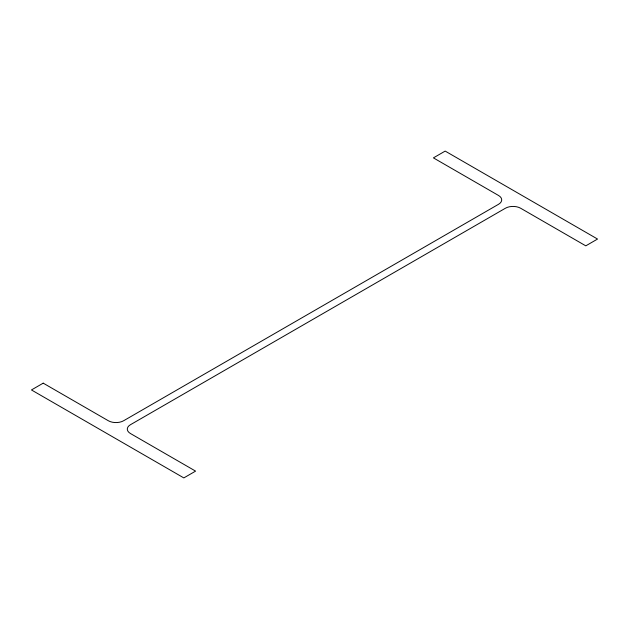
<?xml version="1.0" encoding="UTF-8"?>
<svg xmlns="http://www.w3.org/2000/svg" width="629" height="629" viewBox="0 0 629 629"><rect width="100%" height="100%" fill="white"/><g stroke="black" fill="none" stroke-linecap="round" stroke-linejoin="round"><path stroke-width="0.94" d="M43.212 383.155L31.45 389.949L183.825 477.914L195.588 471.121L130.447 433.515A10.772 6.219 0 0 1 130.447 424.717L505.401 208.238A10.772 6.219 0 0 1 520.639 208.238L585.788 245.845L597.55 239.051L445.175 151.086L433.412 157.879L498.553 195.485A10.772 6.219 0 0 1 498.553 204.283L123.598 420.762A10.772 6.219 0 0 1 108.361 420.762L43.212 383.155"/></g></svg>
